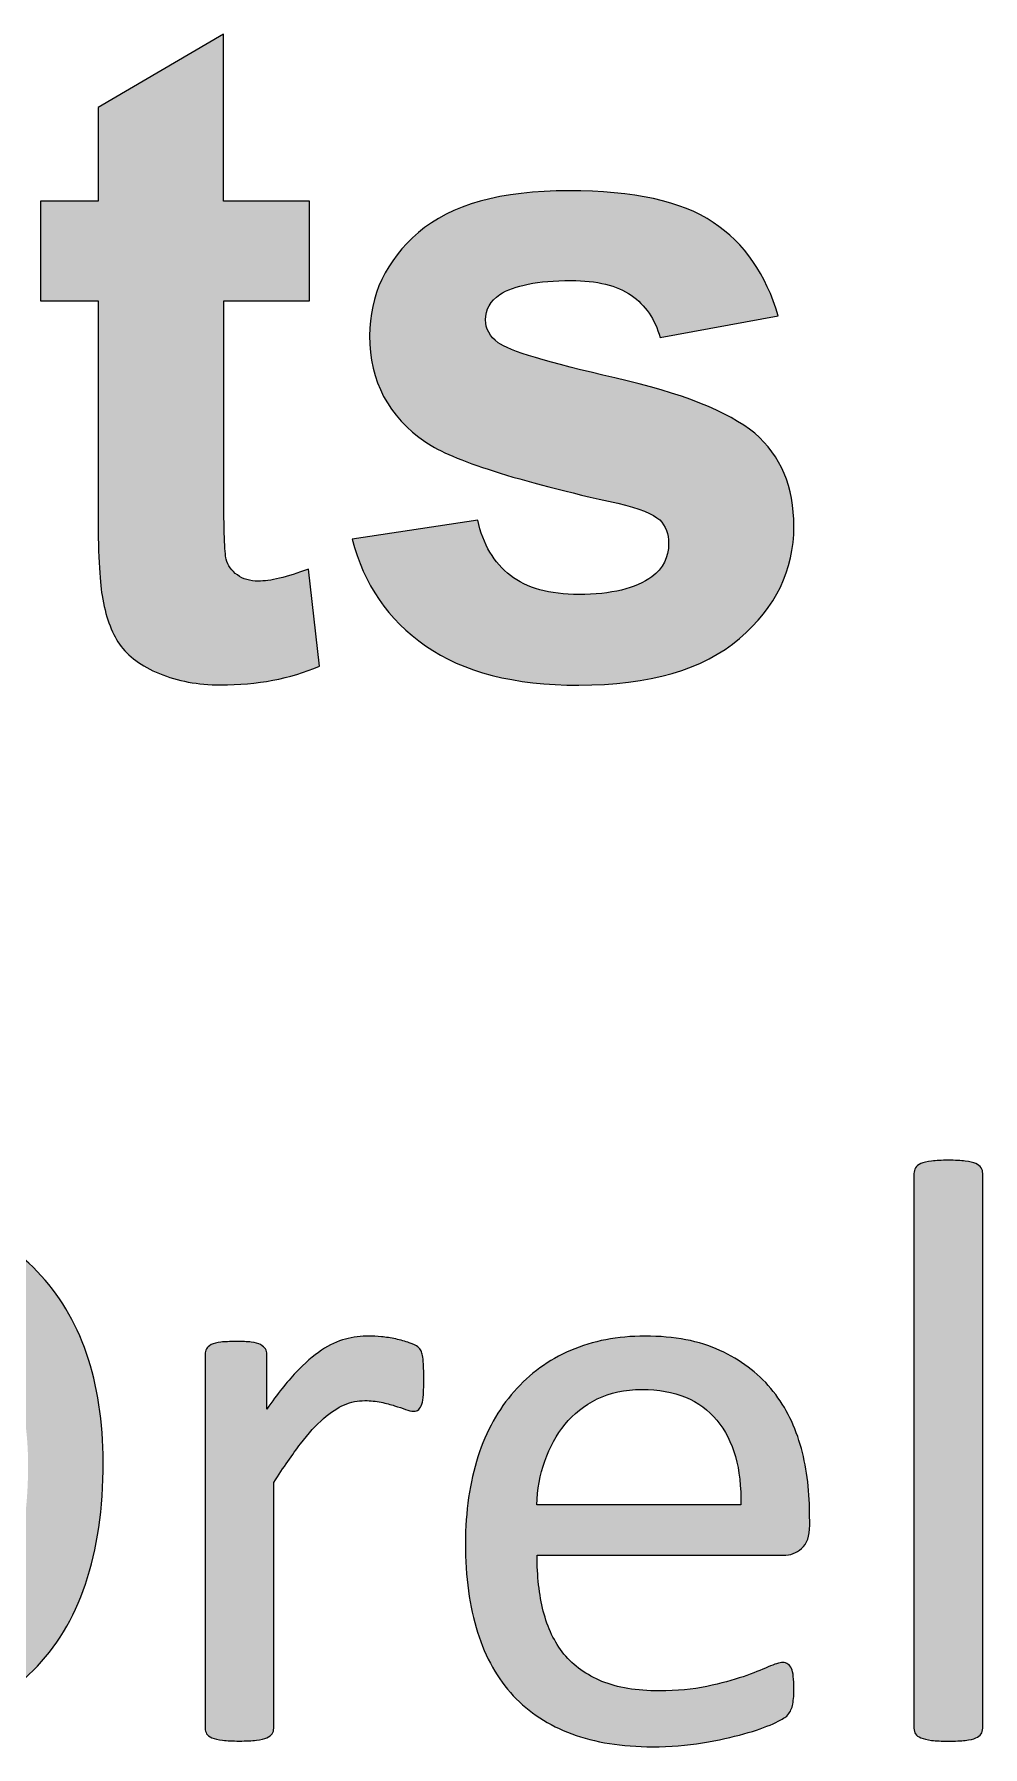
# Model space of a CAD drawing. Header units: inches. Extents: x 247 to 2765, y -1897 to -1110.
# Drawn here: x 1185.69 to 1190.09, y -1566.92 to -1558.97 of the extents above; entities that cross this region are included whole.
import ezdxf

# ---------------------------------------------------------------- set-up
doc = ezdxf.new("R2010")
doc.units = ezdxf.units.IN
doc.header["$MEASUREMENT"] = 0
doc.layers.add('Layer 1', color=7, linetype='Continuous')

# ---------------------------------------------------------------- blocks, each defined once
blk = doc.blocks.new('block 198')
at = {"layer": 'Layer 1', "true_color": 0x010101}
h = blk.add_hatch(color=18, dxfattribs=at)
h.dxf.hatch_style = 2
edge = h.paths.add_edge_path()
edge.add_spline(control_points=[(1186.9634, -1559.7453), (1186.9634, -1559.7453), (1186.9634, -1560.2083), (1186.9634, -1560.2083), (1186.9634, -1560.2083), (1186.5665, -1560.2083), (1186.5665, -1560.2083), (1186.5665, -1560.2083), (1186.5665, -1561.0933), (1186.5665, -1561.0933), (1186.5665, -1561.2725), (1186.5703, -1561.3769), (1186.5779, -1561.4065), (1186.5855, -1561.4361), (1186.6027, -1561.4606), (1186.6296, -1561.4799), (1186.6554, -1561.4992), (1186.6888, -1561.5088), (1186.7267, -1561.5088), (1186.7804, -1561.5088), (1186.8583, -1561.4902), (1186.9603, -1561.453), (1186.9603, -1561.453), (1187.0099, -1561.9036), (1187.0099, -1561.9036), (1186.8748, -1561.9615), (1186.7229, -1561.9904), (1186.551, -1561.9904), (1186.4463, -1561.9904), (1186.3526, -1561.9725), (1186.2678, -1561.9377), (1186.1834, -1561.9029), (1186.1221, -1561.8571), (1186.0828, -1561.8013), (1186.0446, -1561.7455), (1186.0167, -1561.6701), (1186.0022, -1561.5746), (1185.9898, -1561.5074), (1185.9833, -1561.371), (1185.9833, -1561.1657), (1185.9833, -1561.1657), (1185.9833, -1560.2083), (1185.9833, -1560.2083), (1185.9833, -1560.2083), (1185.7159, -1560.2083), (1185.7159, -1560.2083), (1185.7159, -1560.2083), (1185.7159, -1559.7453), (1185.7159, -1559.7453), (1185.7159, -1559.7453), (1185.9833, -1559.7453), (1185.9833, -1559.7453), (1185.9833, -1559.7453), (1185.9833, -1559.3098), (1185.9833, -1559.3098), (1185.9833, -1559.3098), (1186.5655, -1558.9705), (1186.5655, -1558.9705), (1186.5655, -1558.9705), (1186.5655, -1559.7453), (1186.5655, -1559.7453), (1186.5655, -1559.7453), (1186.9634, -1559.7453), (1186.9634, -1559.7453), (1186.9634, -1559.7453), (1186.9634, -1559.7453), (1186.9634, -1559.7453)], knot_values=[0, 0, 0, 0, 1, 1, 1, 2, 2, 2, 3, 3, 3, 4, 4, 4, 5, 5, 5, 6, 6, 6, 7, 7, 7, 8, 8, 8, 9, 9, 9, 10, 10, 10, 11, 11, 11, 12, 12, 12, 13, 13, 13, 14, 14, 14, 15, 15, 15, 16, 16, 16, 17, 17, 17, 18, 18, 18, 19, 19, 19, 20, 20, 20, 21, 21, 21, 22, 22, 22, 22], degree=3, periodic=1)
h = blk.add_hatch(color=18, dxfattribs=at)
h.dxf.hatch_style = 2
edge = h.paths.add_edge_path()
edge.add_spline(control_points=[(1187.1625, -1561.3145), (1187.1625, -1561.3145), (1187.7444, -1561.2256), (1187.7444, -1561.2256), (1187.7692, -1561.3383), (1187.8202, -1561.4241), (1187.8963, -1561.4826), (1187.9721, -1561.5412), (1188.0782, -1561.5705), (1188.2136, -1561.5705), (1188.3645, -1561.5705), (1188.4768, -1561.5429), (1188.5526, -1561.4888), (1188.6043, -1561.4503), (1188.6301, -1561.3982), (1188.6301, -1561.3338), (1188.6301, -1561.2897), (1188.6163, -1561.2532), (1188.5888, -1561.2243), (1188.5598, -1561.1967), (1188.494, -1561.1712), (1188.3941, -1561.1474), (1187.9259, -1561.0434), (1187.6286, -1560.949), (1187.5036, -1560.8636), (1187.3299, -1560.745), (1187.2431, -1560.5804), (1187.2431, -1560.3706), (1187.2431, -1560.1804), (1187.3186, -1560.0205), (1187.4691, -1559.891), (1187.6197, -1559.7615), (1187.8522, -1559.6967), (1188.1671, -1559.6967), (1188.4682, -1559.6967), (1188.6908, -1559.7456), (1188.8368, -1559.8435), (1188.9826, -1559.9403), (1189.0825, -1560.086), (1189.1379, -1560.2769), (1189.1379, -1560.2769), (1188.5902, -1560.3781), (1188.5902, -1560.3781), (1188.5671, -1560.2927), (1188.5223, -1560.2272), (1188.4568, -1560.1818), (1188.3907, -1560.1363), (1188.298, -1560.1136), (1188.1767, -1560.1136), (1188.0227, -1560.1136), (1187.9142, -1560.136), (1187.847, -1560.1783), (1187.8029, -1560.209), (1187.7809, -1560.2472), (1187.7809, -1560.2965), (1187.7809, -1560.3368), (1187.8002, -1560.373), (1187.8388, -1560.4019), (1187.8901, -1560.4395), (1188.0717, -1560.4949), (1188.3814, -1560.5652), (1188.6908, -1560.6355), (1188.9061, -1560.7213), (1189.0294, -1560.8226), (1189.1507, -1560.9263), (1189.2113, -1561.0699), (1189.2113, -1561.2556), (1189.2113, -1561.4565), (1189.1279, -1561.6297), (1188.9591, -1561.7744), (1188.7903, -1561.9191), (1188.5423, -1561.9915), (1188.2129, -1561.9915), (1187.9139, -1561.9915), (1187.6772, -1561.9308), (1187.5029, -1561.8092), (1187.3292, -1561.6869), (1187.2152, -1561.5223), (1187.1625, -1561.3145)], knot_values=[0, 0, 0, 0, 1, 1, 1, 2, 2, 2, 3, 3, 3, 4, 4, 4, 5, 5, 5, 6, 6, 6, 7, 7, 7, 8, 8, 8, 9, 9, 9, 10, 10, 10, 11, 11, 11, 12, 12, 12, 13, 13, 13, 14, 14, 14, 15, 15, 15, 16, 16, 16, 17, 17, 17, 18, 18, 18, 19, 19, 19, 20, 20, 20, 21, 21, 21, 22, 22, 22, 23, 23, 23, 24, 24, 24, 25, 25, 25, 26, 26, 26, 26], degree=3, periodic=1)
at = {"layer": 'Layer 1', "lineweight": 0}
for points, knots in [([(1186.9634, -1559.7453), (1186.9634, -1559.7453), (1186.9634, -1560.2083), (1186.9634, -1560.2083), (1186.9634, -1560.2083), (1186.5665, -1560.2083), (1186.5665, -1560.2083), (1186.5665, -1560.2083), (1186.5665, -1561.0933), (1186.5665, -1561.0933), (1186.5665, -1561.2725), (1186.5703, -1561.3769), (1186.5779, -1561.4065), (1186.5855, -1561.4361), (1186.6027, -1561.4606), (1186.6296, -1561.4799), (1186.6554, -1561.4992), (1186.6888, -1561.5088), (1186.7267, -1561.5088), (1186.7804, -1561.5088), (1186.8583, -1561.4902), (1186.9603, -1561.453), (1186.9603, -1561.453), (1187.0099, -1561.9036), (1187.0099, -1561.9036), (1186.8748, -1561.9615), (1186.7229, -1561.9904), (1186.551, -1561.9904), (1186.4463, -1561.9904), (1186.3526, -1561.9725), (1186.2678, -1561.9377), (1186.1834, -1561.9029), (1186.1221, -1561.8571), (1186.0828, -1561.8013), (1186.0446, -1561.7455), (1186.0167, -1561.6701), (1186.0022, -1561.5746), (1185.9898, -1561.5074), (1185.9833, -1561.371), (1185.9833, -1561.1657), (1185.9833, -1561.1657), (1185.9833, -1560.2083), (1185.9833, -1560.2083), (1185.9833, -1560.2083), (1185.7159, -1560.2083), (1185.7159, -1560.2083), (1185.7159, -1560.2083), (1185.7159, -1559.7453), (1185.7159, -1559.7453), (1185.7159, -1559.7453), (1185.9833, -1559.7453), (1185.9833, -1559.7453), (1185.9833, -1559.7453), (1185.9833, -1559.3098), (1185.9833, -1559.3098), (1185.9833, -1559.3098), (1186.5655, -1558.9705), (1186.5655, -1558.9705), (1186.5655, -1558.9705), (1186.5655, -1559.7453), (1186.5655, -1559.7453), (1186.5655, -1559.7453), (1186.9634, -1559.7453), (1186.9634, -1559.7453), (1186.9634, -1559.7453), (1186.9634, -1559.7453), (1186.9634, -1559.7453)], [0, 0, 0, 0, 1, 1, 1, 2, 2, 2, 3, 3, 3, 4, 4, 4, 5, 5, 5, 6, 6, 6, 7, 7, 7, 8, 8, 8, 9, 9, 9, 10, 10, 10, 11, 11, 11, 12, 12, 12, 13, 13, 13, 14, 14, 14, 15, 15, 15, 16, 16, 16, 17, 17, 17, 18, 18, 18, 19, 19, 19, 20, 20, 20, 21, 21, 21, 22, 22, 22, 22]), ([(1187.1625, -1561.3145), (1187.1625, -1561.3145), (1187.7444, -1561.2256), (1187.7444, -1561.2256), (1187.7692, -1561.3383), (1187.8202, -1561.4241), (1187.8963, -1561.4826), (1187.9721, -1561.5412), (1188.0782, -1561.5705), (1188.2136, -1561.5705), (1188.3645, -1561.5705), (1188.4768, -1561.5429), (1188.5526, -1561.4888), (1188.6043, -1561.4503), (1188.6301, -1561.3982), (1188.6301, -1561.3338), (1188.6301, -1561.2897), (1188.6163, -1561.2532), (1188.5888, -1561.2243), (1188.5598, -1561.1967), (1188.494, -1561.1712), (1188.3941, -1561.1474), (1187.9259, -1561.0434), (1187.6286, -1560.949), (1187.5036, -1560.8636), (1187.3299, -1560.745), (1187.2431, -1560.5804), (1187.2431, -1560.3706), (1187.2431, -1560.1804), (1187.3186, -1560.0205), (1187.4691, -1559.891), (1187.6197, -1559.7615), (1187.8522, -1559.6967), (1188.1671, -1559.6967), (1188.4682, -1559.6967), (1188.6908, -1559.7456), (1188.8368, -1559.8435), (1188.9826, -1559.9403), (1189.0825, -1560.086), (1189.1379, -1560.2769), (1189.1379, -1560.2769), (1188.5902, -1560.3781), (1188.5902, -1560.3781), (1188.5671, -1560.2927), (1188.5223, -1560.2272), (1188.4568, -1560.1818), (1188.3907, -1560.1363), (1188.298, -1560.1136), (1188.1767, -1560.1136), (1188.0227, -1560.1136), (1187.9142, -1560.136), (1187.847, -1560.1783), (1187.8029, -1560.209), (1187.7809, -1560.2472), (1187.7809, -1560.2965), (1187.7809, -1560.3368), (1187.8002, -1560.373), (1187.8388, -1560.4019), (1187.8901, -1560.4395), (1188.0717, -1560.4949), (1188.3814, -1560.5652), (1188.6908, -1560.6355), (1188.9061, -1560.7213), (1189.0294, -1560.8226), (1189.1507, -1560.9263), (1189.2113, -1561.0699), (1189.2113, -1561.2556), (1189.2113, -1561.4565), (1189.1279, -1561.6297), (1188.9591, -1561.7744), (1188.7903, -1561.9191), (1188.5423, -1561.9915), (1188.2129, -1561.9915), (1187.9139, -1561.9915), (1187.6772, -1561.9308), (1187.5029, -1561.8092), (1187.3292, -1561.6869), (1187.2152, -1561.5223), (1187.1625, -1561.3145)], [0, 0, 0, 0, 1, 1, 1, 2, 2, 2, 3, 3, 3, 4, 4, 4, 5, 5, 5, 6, 6, 6, 7, 7, 7, 8, 8, 8, 9, 9, 9, 10, 10, 10, 11, 11, 11, 12, 12, 12, 13, 13, 13, 14, 14, 14, 15, 15, 15, 16, 16, 16, 17, 17, 17, 18, 18, 18, 19, 19, 19, 20, 20, 20, 21, 21, 21, 22, 22, 22, 23, 23, 23, 24, 24, 24, 25, 25, 25, 26, 26, 26, 26])]:
    blk.add_open_spline(points, degree=3, knots=knots, dxfattribs=at)
blk = doc.blocks.new('block 199')
at = {"layer": 'Layer 1', "true_color": 0x010101}
h = blk.add_hatch(color=18, dxfattribs=at)
h.dxf.hatch_style = 2
edge = h.paths.add_edge_path()
edge.add_spline(control_points=[(1190.0874, -1566.8325), (1190.0874, -1566.8429), (1190.0843, -1566.8522), (1190.0795, -1566.8587), (1190.0746, -1566.8659), (1190.066, -1566.8721), (1190.0557, -1566.877), (1190.044, -1566.8828), (1190.0278, -1566.8859), (1190.0064, -1566.8887), (1189.9858, -1566.8911), (1189.9596, -1566.8925), (1189.9272, -1566.8925), (1189.8965, -1566.8925), (1189.8707, -1566.8914), (1189.8504, -1566.8887), (1189.8287, -1566.8863), (1189.8132, -1566.8821), (1189.8001, -1566.877), (1189.7887, -1566.8718), (1189.7794, -1566.8663), (1189.776, -1566.8587), (1189.7708, -1566.8515), (1189.7684, -1566.8432), (1189.7684, -1566.8325), (1189.7684, -1566.8325), (1189.7684, -1564.2584), (1189.7684, -1564.2584), (1189.7684, -1564.2487), (1189.7704, -1564.2391), (1189.776, -1564.2311), (1189.7804, -1564.2239), (1189.7887, -1564.217), (1189.8001, -1564.2118), (1189.8121, -1564.207), (1189.8287, -1564.2029), (1189.8504, -1564.2001), (1189.8707, -1564.1977), (1189.8965, -1564.1963), (1189.9272, -1564.1963), (1189.9596, -1564.1963), (1189.9858, -1564.1974), (1190.0064, -1564.2001), (1190.0274, -1564.2025), (1190.0433, -1564.2077), (1190.0557, -1564.2118), (1190.066, -1564.217), (1190.0753, -1564.2236), (1190.0795, -1564.2311), (1190.0853, -1564.2391), (1190.0874, -1564.2477), (1190.0874, -1564.2584), (1190.0874, -1564.2584), (1190.0874, -1566.8325), (1190.0874, -1566.8325)], knot_values=[0, 0, 0, 0, 1, 1, 1, 2, 2, 2, 3, 3, 3, 4, 4, 4, 5, 5, 5, 6, 6, 6, 7, 7, 7, 8, 8, 8, 9, 9, 9, 10, 10, 10, 11, 11, 11, 12, 12, 12, 13, 13, 13, 14, 14, 14, 15, 15, 15, 16, 16, 16, 17, 17, 17, 18, 18, 18, 18], degree=3, periodic=1)
h = blk.add_hatch(color=18, dxfattribs=at)
h.dxf.hatch_style = 2
edge = h.paths.add_edge_path()
edge.add_spline(control_points=[(1186.007, -1565.5975), (1186.007, -1565.8135), (1185.9795, -1566.0019), (1185.9247, -1566.1635), (1185.8703, -1566.3247), (1185.7886, -1566.4584), (1185.6825, -1566.5642), (1185.5764, -1566.6699), (1185.4465, -1566.7492), (1185.2922, -1566.8019), (1185.1382, -1566.8546), (1184.9545, -1566.8814), (1184.7413, -1566.8814), (1184.7413, -1566.8814), (1184.2132, -1566.8814), (1184.2132, -1566.8814), (1184.1835, -1566.8814), (1184.1556, -1566.8718), (1184.1294, -1566.8518), (1184.1029, -1566.8311), (1184.0909, -1566.797), (1184.0909, -1566.7461), (1184.0909, -1566.7461), (1184.0909, -1564.5222), (1184.0909, -1564.5222), (1184.0909, -1564.4723), (1184.1029, -1564.4372), (1184.1294, -1564.4175), (1184.1556, -1564.3972), (1184.1835, -1564.3875), (1184.2132, -1564.3875), (1184.2132, -1564.3875), (1184.7782, -1564.3875), (1184.7782, -1564.3875), (1184.9935, -1564.3875), (1185.1771, -1564.4158), (1185.3259, -1564.4716), (1185.4751, -1564.5264), (1185.5991, -1564.6077), (1185.7008, -1564.7124), (1185.8024, -1564.8171), (1185.8782, -1564.9443), (1185.9302, -1565.0931), (1185.9808, -1565.2416), (1186.007, -1565.4104), (1186.007, -1565.5975)], knot_values=[0, 0, 0, 0, 1, 1, 1, 2, 2, 2, 3, 3, 3, 4, 4, 4, 5, 5, 5, 6, 6, 6, 7, 7, 7, 8, 8, 8, 9, 9, 9, 10, 10, 10, 11, 11, 11, 12, 12, 12, 13, 13, 13, 14, 14, 14, 15, 15, 15, 15], degree=3, periodic=1)
edge = h.paths.add_edge_path()
edge.add_spline(control_points=[(1185.6587, -1565.6109), (1185.6587, -1565.4762), (1185.6415, -1565.3511), (1185.6081, -1565.2347), (1185.5747, -1565.1186), (1185.5223, -1565.018), (1185.451, -1564.9332), (1185.3804, -1564.8485), (1185.2894, -1564.7824), (1185.1802, -1564.7345), (1185.0703, -1564.6862), (1184.9304, -1564.6635), (1184.7582, -1564.6635), (1184.7582, -1564.6635), (1184.4209, -1564.6635), (1184.4209, -1564.6635), (1184.4209, -1564.6635), (1184.4209, -1566.6038), (1184.4209, -1566.6038), (1184.4209, -1566.6038), (1184.7623, -1566.6038), (1184.7623, -1566.6038), (1184.9211, -1566.6038), (1185.0555, -1566.5831), (1185.1657, -1566.5442), (1185.2749, -1566.5042), (1185.3659, -1566.4432), (1185.4389, -1566.3602), (1185.5116, -1566.2786), (1185.5664, -1566.1755), (1185.6043, -1566.0508), (1185.6401, -1565.9275), (1185.6587, -1565.7804), (1185.6587, -1565.6109)], knot_values=[0, 0, 0, 0, 1, 1, 1, 2, 2, 2, 3, 3, 3, 4, 4, 4, 5, 5, 5, 6, 6, 6, 7, 7, 7, 8, 8, 8, 9, 9, 9, 10, 10, 10, 11, 11, 11, 11], degree=3, periodic=1)
h = blk.add_hatch(color=18, dxfattribs=at)
h.dxf.hatch_style = 2
edge = h.paths.add_edge_path()
edge.add_spline(control_points=[(1187.4946, -1565.212), (1187.4946, -1565.2402), (1187.4939, -1565.2636), (1187.4925, -1565.2833), (1187.4915, -1565.3026), (1187.4888, -1565.3177), (1187.4853, -1565.3284), (1187.4812, -1565.3394), (1187.4767, -1565.3477), (1187.4708, -1565.3535), (1187.464, -1565.3591), (1187.4571, -1565.3611), (1187.4467, -1565.3611), (1187.4371, -1565.3611), (1187.4247, -1565.3584), (1187.4095, -1565.3535), (1187.3951, -1565.3467), (1187.3785, -1565.3418), (1187.3592, -1565.336), (1187.3403, -1565.3294), (1187.3199, -1565.325), (1187.2965, -1565.3191), (1187.2731, -1565.3143), (1187.2476, -1565.3119), (1187.2214, -1565.3119), (1187.1883, -1565.3119), (1187.1566, -1565.3181), (1187.126, -1565.3312), (1187.095, -1565.3442), (1187.0626, -1565.366), (1187.0295, -1565.3952), (1186.9944, -1565.4249), (1186.9599, -1565.4634), (1186.9224, -1565.5127), (1186.8852, -1565.562), (1186.8431, -1565.6216), (1186.7984, -1565.6922), (1186.7984, -1565.6922), (1186.7984, -1566.8318), (1186.7984, -1566.8318), (1186.7984, -1566.8422), (1186.7956, -1566.8515), (1186.7908, -1566.858), (1186.7856, -1566.8653), (1186.778, -1566.8715), (1186.7667, -1566.8763), (1186.755, -1566.8821), (1186.7388, -1566.8852), (1186.7177, -1566.888), (1186.6967, -1566.8904), (1186.6705, -1566.8918), (1186.6382, -1566.8918), (1186.6075, -1566.8918), (1186.5817, -1566.8907), (1186.5613, -1566.888), (1186.54, -1566.8856), (1186.5245, -1566.8811), (1186.5117, -1566.8763), (1186.5, -1566.8711), (1186.4904, -1566.8656), (1186.4869, -1566.858), (1186.4828, -1566.8508), (1186.4797, -1566.8425), (1186.4797, -1566.8318), (1186.4797, -1566.8318), (1186.4797, -1565.0976), (1186.4797, -1565.0976), (1186.4797, -1565.0879), (1186.4814, -1565.0786), (1186.4862, -1565.0721), (1186.49, -1565.0648), (1186.4973, -1565.0586), (1186.5086, -1565.0521), (1186.5197, -1565.0466), (1186.5345, -1565.0431), (1186.5527, -1565.0404), (1186.5717, -1565.0387), (1186.5941, -1565.0376), (1186.6237, -1565.0376), (1186.6519, -1565.0376), (1186.6754, -1565.0383), (1186.694, -1565.0404), (1186.7126, -1565.0431), (1186.727, -1565.0473), (1186.7374, -1565.0521), (1186.7474, -1565.0586), (1186.7553, -1565.0645), (1186.7594, -1565.0721), (1186.7646, -1565.0793), (1186.767, -1565.0879), (1186.767, -1565.0976), (1186.767, -1565.0976), (1186.767, -1565.3508), (1186.767, -1565.3508), (1186.8146, -1565.2815), (1186.8593, -1565.225), (1186.901, -1565.1813), (1186.9427, -1565.1375), (1186.9816, -1565.1031), (1187.0195, -1565.0783), (1187.0567, -1565.0531), (1187.0936, -1565.0359), (1187.1305, -1565.0263), (1187.167, -1565.0177), (1187.2035, -1565.0125), (1187.2407, -1565.0125), (1187.2576, -1565.0125), (1187.2772, -1565.0135), (1187.2976, -1565.0152), (1187.3193, -1565.0173), (1187.341, -1565.0211), (1187.364, -1565.0252), (1187.3864, -1565.0314), (1187.4081, -1565.0363), (1187.4271, -1565.0431), (1187.4457, -1565.0497), (1187.4588, -1565.0555), (1187.4667, -1565.0628), (1187.4739, -1565.069), (1187.4784, -1565.0752), (1187.4819, -1565.081), (1187.4846, -1565.0876), (1187.4867, -1565.0945), (1187.4888, -1565.1031), (1187.4905, -1565.1114), (1187.4919, -1565.1255), (1187.4925, -1565.142), (1187.4936, -1565.1596), (1187.4946, -1565.1823), (1187.4946, -1565.212)], knot_values=[0, 0, 0, 0, 1, 1, 1, 2, 2, 2, 3, 3, 3, 4, 4, 4, 5, 5, 5, 6, 6, 6, 7, 7, 7, 8, 8, 8, 9, 9, 9, 10, 10, 10, 11, 11, 11, 12, 12, 12, 13, 13, 13, 14, 14, 14, 15, 15, 15, 16, 16, 16, 17, 17, 17, 18, 18, 18, 19, 19, 19, 20, 20, 20, 21, 21, 21, 22, 22, 22, 23, 23, 23, 24, 24, 24, 25, 25, 25, 26, 26, 26, 27, 27, 27, 28, 28, 28, 29, 29, 29, 30, 30, 30, 31, 31, 31, 32, 32, 32, 33, 33, 33, 34, 34, 34, 35, 35, 35, 36, 36, 36, 37, 37, 37, 38, 38, 38, 39, 39, 39, 40, 40, 40, 41, 41, 41, 42, 42, 42, 43, 43, 43, 43], degree=3, periodic=1)
h = blk.add_hatch(color=18, dxfattribs=at)
h.dxf.hatch_style = 2
edge = h.paths.add_edge_path()
edge.add_spline(control_points=[(1189.2847, -1565.8903), (1189.2847, -1565.9409), (1189.2723, -1565.9761), (1189.2471, -1565.9978), (1189.223, -1566.0191), (1189.1944, -1566.0298), (1189.162, -1566.0298), (1189.162, -1566.0298), (1188.02, -1566.0298), (1188.02, -1566.0298), (1188.02, -1566.1252), (1188.0296, -1566.2128), (1188.0489, -1566.2892), (1188.0682, -1566.3664), (1188.1006, -1566.4326), (1188.1447, -1566.488), (1188.1909, -1566.5431), (1188.2494, -1566.5855), (1188.3211, -1566.6148), (1188.3934, -1566.6444), (1188.4816, -1566.6592), (1188.5871, -1566.6592), (1188.6687, -1566.6592), (1188.7424, -1566.652), (1188.8075, -1566.6382), (1188.8727, -1566.6248), (1188.9285, -1566.6096), (1188.9753, -1566.5931), (1189.0225, -1566.5766), (1189.0611, -1566.5614), (1189.0918, -1566.548), (1189.1221, -1566.5345), (1189.1438, -1566.5276), (1189.1603, -1566.5276), (1189.1682, -1566.5276), (1189.1775, -1566.53), (1189.1834, -1566.5345), (1189.191, -1566.539), (1189.1961, -1566.5459), (1189.1999, -1566.5545), (1189.2044, -1566.5638), (1189.2075, -1566.5769), (1189.2085, -1566.5924), (1189.2106, -1566.6083), (1189.2116, -1566.6282), (1189.2116, -1566.6513), (1189.2116, -1566.6679), (1189.211, -1566.6823), (1189.2096, -1566.6947), (1189.2085, -1566.7071), (1189.2068, -1566.7178), (1189.2044, -1566.7275), (1189.2027, -1566.7371), (1189.1986, -1566.7457), (1189.1951, -1566.7536), (1189.1906, -1566.7609), (1189.1848, -1566.7684), (1189.1779, -1566.7757), (1189.1703, -1566.7833), (1189.15, -1566.7953), (1189.1145, -1566.8115), (1189.0797, -1566.8274), (1189.0346, -1566.8432), (1188.9794, -1566.8587), (1188.9247, -1566.8739), (1188.8602, -1566.888), (1188.7876, -1566.9001), (1188.7149, -1566.9121), (1188.6377, -1566.9183), (1188.5557, -1566.9183), (1188.4138, -1566.9183), (1188.288, -1566.8983), (1188.1809, -1566.8587), (1188.0737, -1566.8187), (1187.9824, -1566.7598), (1187.9097, -1566.6816), (1187.8367, -1566.6034), (1187.7816, -1566.5049), (1187.7433, -1566.3867), (1187.7068, -1566.2686), (1187.6875, -1566.1308), (1187.6875, -1565.9744), (1187.6875, -1565.8255), (1187.7079, -1565.6912), (1187.7454, -1565.5723), (1187.784, -1565.4528), (1187.8405, -1565.3525), (1187.9132, -1565.2698), (1187.9855, -1565.1868), (1188.073, -1565.1234), (1188.1757, -1565.079), (1188.2791, -1565.0349), (1188.3931, -1565.0125), (1188.5209, -1565.0125), (1188.657, -1565.0125), (1188.7727, -1565.0349), (1188.8685, -1565.079), (1188.9639, -1565.1227), (1189.0425, -1565.1816), (1189.1045, -1565.2554), (1189.1662, -1565.3291), (1189.2116, -1565.4159), (1189.2406, -1565.5155), (1189.2695, -1565.614), (1189.2837, -1565.7208), (1189.2837, -1565.8334), (1189.2837, -1565.8334), (1189.2847, -1565.8903), (1189.2847, -1565.8903), (1189.2847, -1565.8903), (1189.2847, -1565.8903), (1189.2847, -1565.8903)], knot_values=[0, 0, 0, 0, 1, 1, 1, 2, 2, 2, 3, 3, 3, 4, 4, 4, 5, 5, 5, 6, 6, 6, 7, 7, 7, 8, 8, 8, 9, 9, 9, 10, 10, 10, 11, 11, 11, 12, 12, 12, 13, 13, 13, 14, 14, 14, 15, 15, 15, 16, 16, 16, 17, 17, 17, 18, 18, 18, 19, 19, 19, 20, 20, 20, 21, 21, 21, 22, 22, 22, 23, 23, 23, 24, 24, 24, 25, 25, 25, 26, 26, 26, 27, 27, 27, 28, 28, 28, 29, 29, 29, 30, 30, 30, 31, 31, 31, 32, 32, 32, 33, 33, 33, 34, 34, 34, 35, 35, 35, 36, 36, 36, 37, 37, 37, 37], degree=3, periodic=1)
edge = h.paths.add_edge_path()
edge.add_spline(control_points=[(1188.9646, -1565.7959), (1188.9695, -1565.6278), (1188.9312, -1565.4976), (1188.854, -1565.4028), (1188.7758, -1565.3077), (1188.6601, -1565.2602), (1188.5061, -1565.2602), (1188.4272, -1565.2602), (1188.3583, -1565.275), (1188.2987, -1565.3043), (1188.2391, -1565.3339), (1188.1888, -1565.3732), (1188.1495, -1565.4218), (1188.1092, -1565.4714), (1188.0782, -1565.5279), (1188.0558, -1565.5923), (1188.0334, -1565.6567), (1188.021, -1565.7249), (1188.019, -1565.7956), (1188.019, -1565.7956), (1188.9646, -1565.7959), (1188.9646, -1565.7959), (1188.9646, -1565.7959), (1188.9646, -1565.7959), (1188.9646, -1565.7959)], knot_values=[0, 0, 0, 0, 1, 1, 1, 2, 2, 2, 3, 3, 3, 4, 4, 4, 5, 5, 5, 6, 6, 6, 7, 7, 7, 8, 8, 8, 8], degree=3, periodic=1)
at = {"layer": 'Layer 1', "lineweight": 0}
for points, knots in [([(1190.0874, -1566.8325), (1190.0874, -1566.8429), (1190.0843, -1566.8522), (1190.0795, -1566.8587), (1190.0746, -1566.8659), (1190.066, -1566.8721), (1190.0557, -1566.877), (1190.044, -1566.8828), (1190.0278, -1566.8859), (1190.0064, -1566.8887), (1189.9858, -1566.8911), (1189.9596, -1566.8925), (1189.9272, -1566.8925), (1189.8965, -1566.8925), (1189.8707, -1566.8914), (1189.8504, -1566.8887), (1189.8287, -1566.8863), (1189.8132, -1566.8821), (1189.8001, -1566.877), (1189.7887, -1566.8718), (1189.7794, -1566.8663), (1189.776, -1566.8587), (1189.7708, -1566.8515), (1189.7684, -1566.8432), (1189.7684, -1566.8325), (1189.7684, -1566.8325), (1189.7684, -1564.2584), (1189.7684, -1564.2584), (1189.7684, -1564.2487), (1189.7704, -1564.2391), (1189.776, -1564.2311), (1189.7804, -1564.2239), (1189.7887, -1564.217), (1189.8001, -1564.2118), (1189.8121, -1564.207), (1189.8287, -1564.2029), (1189.8504, -1564.2001), (1189.8707, -1564.1977), (1189.8965, -1564.1963), (1189.9272, -1564.1963), (1189.9596, -1564.1963), (1189.9858, -1564.1974), (1190.0064, -1564.2001), (1190.0274, -1564.2025), (1190.0433, -1564.2077), (1190.0557, -1564.2118), (1190.066, -1564.217), (1190.0753, -1564.2236), (1190.0795, -1564.2311), (1190.0853, -1564.2391), (1190.0874, -1564.2477), (1190.0874, -1564.2584), (1190.0874, -1564.2584), (1190.0874, -1566.8325), (1190.0874, -1566.8325)], [0, 0, 0, 0, 1, 1, 1, 2, 2, 2, 3, 3, 3, 4, 4, 4, 5, 5, 5, 6, 6, 6, 7, 7, 7, 8, 8, 8, 9, 9, 9, 10, 10, 10, 11, 11, 11, 12, 12, 12, 13, 13, 13, 14, 14, 14, 15, 15, 15, 16, 16, 16, 17, 17, 17, 18, 18, 18, 18]), ([(1186.007, -1565.5975), (1186.007, -1565.8135), (1185.9795, -1566.0019), (1185.9247, -1566.1635), (1185.8703, -1566.3247), (1185.7886, -1566.4584), (1185.6825, -1566.5642), (1185.5764, -1566.6699), (1185.4465, -1566.7492), (1185.2922, -1566.8019), (1185.1382, -1566.8546), (1184.9545, -1566.8814), (1184.7413, -1566.8814), (1184.7413, -1566.8814), (1184.2132, -1566.8814), (1184.2132, -1566.8814), (1184.1835, -1566.8814), (1184.1556, -1566.8718), (1184.1294, -1566.8518), (1184.1029, -1566.8311), (1184.0909, -1566.797), (1184.0909, -1566.7461), (1184.0909, -1566.7461), (1184.0909, -1564.5222), (1184.0909, -1564.5222), (1184.0909, -1564.4723), (1184.1029, -1564.4372), (1184.1294, -1564.4175), (1184.1556, -1564.3972), (1184.1835, -1564.3875), (1184.2132, -1564.3875), (1184.2132, -1564.3875), (1184.7782, -1564.3875), (1184.7782, -1564.3875), (1184.9935, -1564.3875), (1185.1771, -1564.4158), (1185.3259, -1564.4716), (1185.4751, -1564.5264), (1185.5991, -1564.6077), (1185.7008, -1564.7124), (1185.8024, -1564.8171), (1185.8782, -1564.9443), (1185.9302, -1565.0931), (1185.9808, -1565.2416), (1186.007, -1565.4104), (1186.007, -1565.5975)], [0, 0, 0, 0, 1, 1, 1, 2, 2, 2, 3, 3, 3, 4, 4, 4, 5, 5, 5, 6, 6, 6, 7, 7, 7, 8, 8, 8, 9, 9, 9, 10, 10, 10, 11, 11, 11, 12, 12, 12, 13, 13, 13, 14, 14, 14, 15, 15, 15, 15]), ([(1187.4946, -1565.212), (1187.4946, -1565.2402), (1187.4939, -1565.2636), (1187.4925, -1565.2833), (1187.4915, -1565.3026), (1187.4888, -1565.3177), (1187.4853, -1565.3284), (1187.4812, -1565.3394), (1187.4767, -1565.3477), (1187.4708, -1565.3535), (1187.464, -1565.3591), (1187.4571, -1565.3611), (1187.4467, -1565.3611), (1187.4371, -1565.3611), (1187.4247, -1565.3584), (1187.4095, -1565.3535), (1187.3951, -1565.3467), (1187.3785, -1565.3418), (1187.3592, -1565.336), (1187.3403, -1565.3294), (1187.3199, -1565.325), (1187.2965, -1565.3191), (1187.2731, -1565.3143), (1187.2476, -1565.3119), (1187.2214, -1565.3119), (1187.1883, -1565.3119), (1187.1566, -1565.3181), (1187.126, -1565.3312), (1187.095, -1565.3442), (1187.0626, -1565.366), (1187.0295, -1565.3952), (1186.9944, -1565.4249), (1186.9599, -1565.4634), (1186.9224, -1565.5127), (1186.8852, -1565.562), (1186.8431, -1565.6216), (1186.7984, -1565.6922), (1186.7984, -1565.6922), (1186.7984, -1566.8318), (1186.7984, -1566.8318), (1186.7984, -1566.8422), (1186.7956, -1566.8515), (1186.7908, -1566.858), (1186.7856, -1566.8653), (1186.778, -1566.8715), (1186.7667, -1566.8763), (1186.755, -1566.8821), (1186.7388, -1566.8852), (1186.7177, -1566.888), (1186.6967, -1566.8904), (1186.6705, -1566.8918), (1186.6382, -1566.8918), (1186.6075, -1566.8918), (1186.5817, -1566.8907), (1186.5613, -1566.888), (1186.54, -1566.8856), (1186.5245, -1566.8811), (1186.5117, -1566.8763), (1186.5, -1566.8711), (1186.4904, -1566.8656), (1186.4869, -1566.858), (1186.4828, -1566.8508), (1186.4797, -1566.8425), (1186.4797, -1566.8318), (1186.4797, -1566.8318), (1186.4797, -1565.0976), (1186.4797, -1565.0976), (1186.4797, -1565.0879), (1186.4814, -1565.0786), (1186.4862, -1565.0721), (1186.49, -1565.0648), (1186.4973, -1565.0586), (1186.5086, -1565.0521), (1186.5197, -1565.0466), (1186.5345, -1565.0431), (1186.5527, -1565.0404), (1186.5717, -1565.0387), (1186.5941, -1565.0376), (1186.6237, -1565.0376), (1186.6519, -1565.0376), (1186.6754, -1565.0383), (1186.694, -1565.0404), (1186.7126, -1565.0431), (1186.727, -1565.0473), (1186.7374, -1565.0521), (1186.7474, -1565.0586), (1186.7553, -1565.0645), (1186.7594, -1565.0721), (1186.7646, -1565.0793), (1186.767, -1565.0879), (1186.767, -1565.0976), (1186.767, -1565.0976), (1186.767, -1565.3508), (1186.767, -1565.3508), (1186.8146, -1565.2815), (1186.8593, -1565.225), (1186.901, -1565.1813), (1186.9427, -1565.1375), (1186.9816, -1565.1031), (1187.0195, -1565.0783), (1187.0567, -1565.0531), (1187.0936, -1565.0359), (1187.1305, -1565.0263), (1187.167, -1565.0177), (1187.2035, -1565.0125), (1187.2407, -1565.0125), (1187.2576, -1565.0125), (1187.2772, -1565.0135), (1187.2976, -1565.0152), (1187.3193, -1565.0173), (1187.341, -1565.0211), (1187.364, -1565.0252), (1187.3864, -1565.0314), (1187.4081, -1565.0363), (1187.4271, -1565.0431), (1187.4457, -1565.0497), (1187.4588, -1565.0555), (1187.4667, -1565.0628), (1187.4739, -1565.069), (1187.4784, -1565.0752), (1187.4819, -1565.081), (1187.4846, -1565.0876), (1187.4867, -1565.0945), (1187.4888, -1565.1031), (1187.4905, -1565.1114), (1187.4919, -1565.1255), (1187.4925, -1565.142), (1187.4936, -1565.1596), (1187.4946, -1565.1823), (1187.4946, -1565.212)], [0, 0, 0, 0, 1, 1, 1, 2, 2, 2, 3, 3, 3, 4, 4, 4, 5, 5, 5, 6, 6, 6, 7, 7, 7, 8, 8, 8, 9, 9, 9, 10, 10, 10, 11, 11, 11, 12, 12, 12, 13, 13, 13, 14, 14, 14, 15, 15, 15, 16, 16, 16, 17, 17, 17, 18, 18, 18, 19, 19, 19, 20, 20, 20, 21, 21, 21, 22, 22, 22, 23, 23, 23, 24, 24, 24, 25, 25, 25, 26, 26, 26, 27, 27, 27, 28, 28, 28, 29, 29, 29, 30, 30, 30, 31, 31, 31, 32, 32, 32, 33, 33, 33, 34, 34, 34, 35, 35, 35, 36, 36, 36, 37, 37, 37, 38, 38, 38, 39, 39, 39, 40, 40, 40, 41, 41, 41, 42, 42, 42, 43, 43, 43, 43]), ([(1189.2847, -1565.8903), (1189.2847, -1565.9409), (1189.2723, -1565.9761), (1189.2471, -1565.9978), (1189.223, -1566.0191), (1189.1944, -1566.0298), (1189.162, -1566.0298), (1189.162, -1566.0298), (1188.02, -1566.0298), (1188.02, -1566.0298), (1188.02, -1566.1252), (1188.0296, -1566.2128), (1188.0489, -1566.2892), (1188.0682, -1566.3664), (1188.1006, -1566.4326), (1188.1447, -1566.488), (1188.1909, -1566.5431), (1188.2494, -1566.5855), (1188.3211, -1566.6148), (1188.3934, -1566.6444), (1188.4816, -1566.6592), (1188.5871, -1566.6592), (1188.6687, -1566.6592), (1188.7424, -1566.652), (1188.8075, -1566.6382), (1188.8727, -1566.6248), (1188.9285, -1566.6096), (1188.9753, -1566.5931), (1189.0225, -1566.5766), (1189.0611, -1566.5614), (1189.0918, -1566.548), (1189.1221, -1566.5345), (1189.1438, -1566.5276), (1189.1603, -1566.5276), (1189.1682, -1566.5276), (1189.1775, -1566.53), (1189.1834, -1566.5345), (1189.191, -1566.539), (1189.1961, -1566.5459), (1189.1999, -1566.5545), (1189.2044, -1566.5638), (1189.2075, -1566.5769), (1189.2085, -1566.5924), (1189.2106, -1566.6083), (1189.2116, -1566.6282), (1189.2116, -1566.6513), (1189.2116, -1566.6679), (1189.211, -1566.6823), (1189.2096, -1566.6947), (1189.2085, -1566.7071), (1189.2068, -1566.7178), (1189.2044, -1566.7275), (1189.2027, -1566.7371), (1189.1986, -1566.7457), (1189.1951, -1566.7536), (1189.1906, -1566.7609), (1189.1848, -1566.7684), (1189.1779, -1566.7757), (1189.1703, -1566.7833), (1189.15, -1566.7953), (1189.1145, -1566.8115), (1189.0797, -1566.8274), (1189.0346, -1566.8432), (1188.9794, -1566.8587), (1188.9247, -1566.8739), (1188.8602, -1566.888), (1188.7876, -1566.9001), (1188.7149, -1566.9121), (1188.6377, -1566.9183), (1188.5557, -1566.9183), (1188.4138, -1566.9183), (1188.288, -1566.8983), (1188.1809, -1566.8587), (1188.0737, -1566.8187), (1187.9824, -1566.7598), (1187.9097, -1566.6816), (1187.8367, -1566.6034), (1187.7816, -1566.5049), (1187.7433, -1566.3867), (1187.7068, -1566.2686), (1187.6875, -1566.1308), (1187.6875, -1565.9744), (1187.6875, -1565.8255), (1187.7079, -1565.6912), (1187.7454, -1565.5723), (1187.784, -1565.4528), (1187.8405, -1565.3525), (1187.9132, -1565.2698), (1187.9855, -1565.1868), (1188.073, -1565.1234), (1188.1757, -1565.079), (1188.2791, -1565.0349), (1188.3931, -1565.0125), (1188.5209, -1565.0125), (1188.657, -1565.0125), (1188.7727, -1565.0349), (1188.8685, -1565.079), (1188.9639, -1565.1227), (1189.0425, -1565.1816), (1189.1045, -1565.2554), (1189.1662, -1565.3291), (1189.2116, -1565.4159), (1189.2406, -1565.5155), (1189.2695, -1565.614), (1189.2837, -1565.7208), (1189.2837, -1565.8334), (1189.2837, -1565.8334), (1189.2847, -1565.8903), (1189.2847, -1565.8903), (1189.2847, -1565.8903), (1189.2847, -1565.8903), (1189.2847, -1565.8903)], [0, 0, 0, 0, 1, 1, 1, 2, 2, 2, 3, 3, 3, 4, 4, 4, 5, 5, 5, 6, 6, 6, 7, 7, 7, 8, 8, 8, 9, 9, 9, 10, 10, 10, 11, 11, 11, 12, 12, 12, 13, 13, 13, 14, 14, 14, 15, 15, 15, 16, 16, 16, 17, 17, 17, 18, 18, 18, 19, 19, 19, 20, 20, 20, 21, 21, 21, 22, 22, 22, 23, 23, 23, 24, 24, 24, 25, 25, 25, 26, 26, 26, 27, 27, 27, 28, 28, 28, 29, 29, 29, 30, 30, 30, 31, 31, 31, 32, 32, 32, 33, 33, 33, 34, 34, 34, 35, 35, 35, 36, 36, 36, 37, 37, 37, 37]), ([(1188.9646, -1565.7959), (1188.9695, -1565.6278), (1188.9312, -1565.4976), (1188.854, -1565.4028), (1188.7758, -1565.3077), (1188.6601, -1565.2602), (1188.5061, -1565.2602), (1188.4272, -1565.2602), (1188.3583, -1565.275), (1188.2987, -1565.3043), (1188.2391, -1565.3339), (1188.1888, -1565.3732), (1188.1495, -1565.4218), (1188.1092, -1565.4714), (1188.0782, -1565.5279), (1188.0558, -1565.5923), (1188.0334, -1565.6567), (1188.021, -1565.7249), (1188.019, -1565.7956), (1188.019, -1565.7956), (1188.9646, -1565.7959), (1188.9646, -1565.7959), (1188.9646, -1565.7959), (1188.9646, -1565.7959), (1188.9646, -1565.7959)], [0, 0, 0, 0, 1, 1, 1, 2, 2, 2, 3, 3, 3, 4, 4, 4, 5, 5, 5, 6, 6, 6, 7, 7, 7, 8, 8, 8, 8])]:
    blk.add_open_spline(points, degree=3, knots=knots, dxfattribs=at)
blk = doc.blocks.new('block 193')
at = {"layer": 'Layer 1'}
for name in ['block 198', 'block 199']:
    blk.add_blockref(name, (0, 0), dxfattribs=at)

msp = doc.modelspace()

# ---------------------------------------------------------------- block references
at = {"layer": 'Layer 1'}
msp.add_blockref('block 193', (0, 0), dxfattribs=at)

doc.saveas('drawing.dxf')
